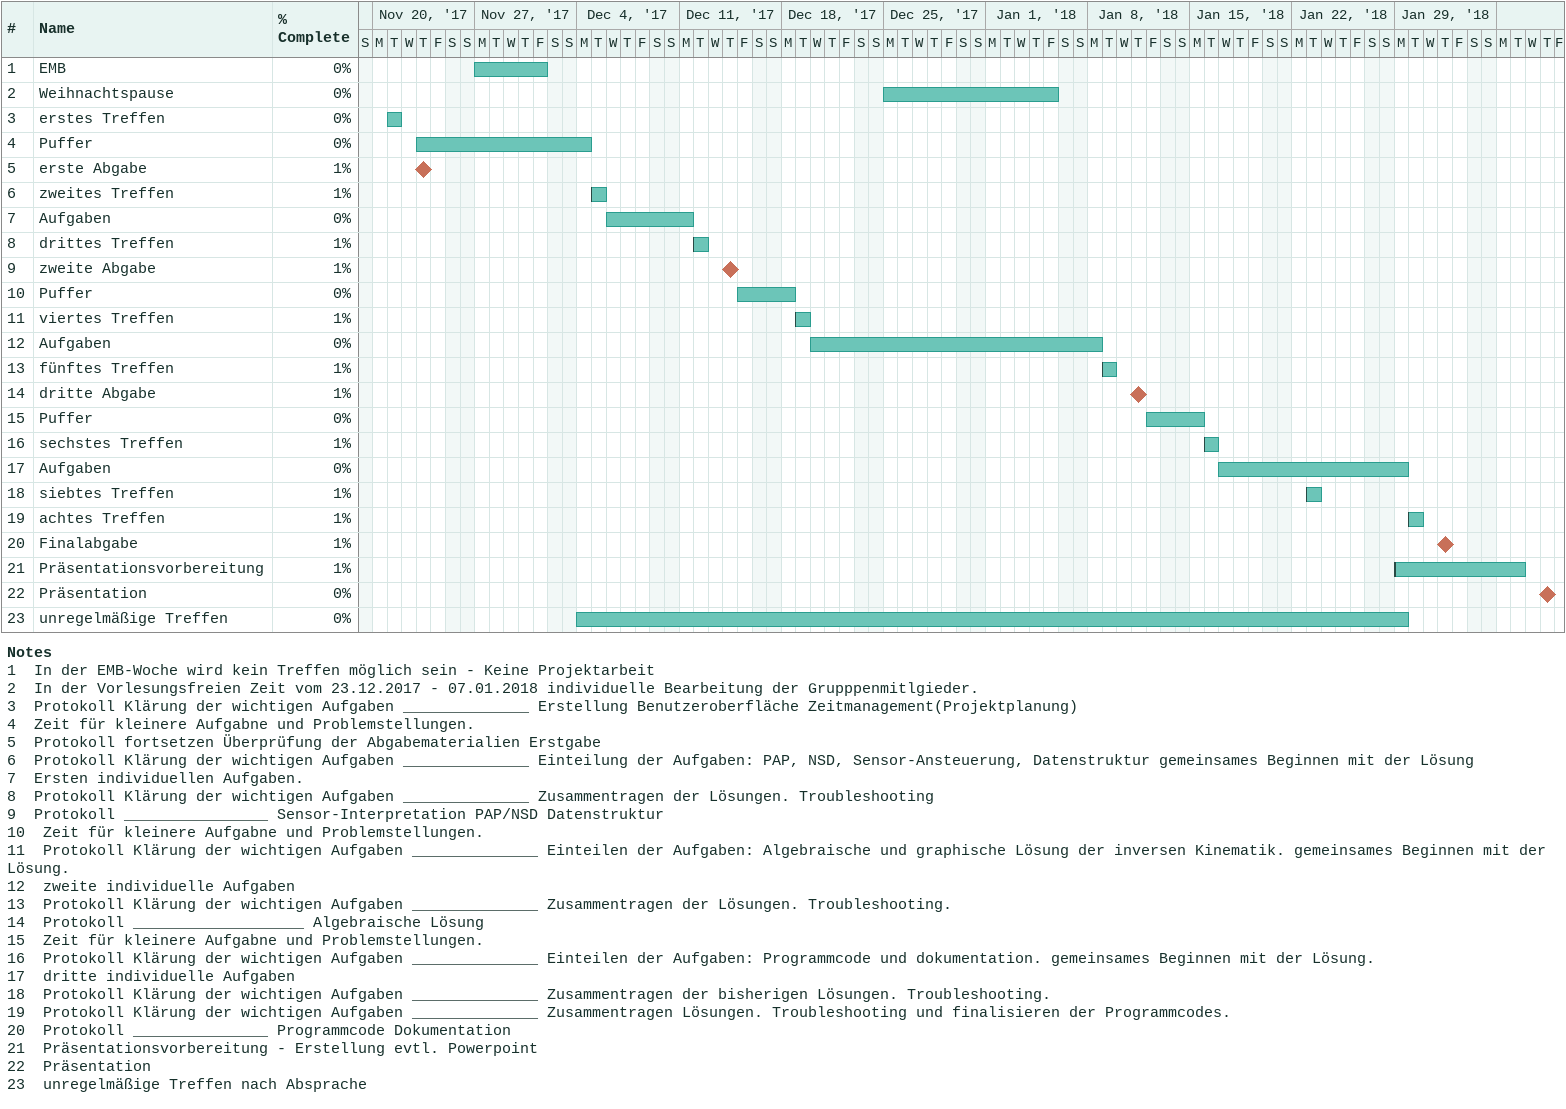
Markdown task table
| ID | Task | Start | Finish | % complete |
|---|---|---|---|---|
| 1 | EMB | 2017-11-27 | 2017-12-01 | 0 |
| 2 | Weihnachtspause | 2017-12-25 | 2018-01-05 | 0 |
| 3 | erstes Treffen | 2017-11-21 | 2017-11-21 | 0 |
| 4 | Puffer | 2017-11-23 | 2017-12-04 | 0 |
| 5 | erste Abgabe (milestone) | 2017-11-23 | 2017-11-23 | 1 |
| 6 | zweites Treffen | 2017-12-05 | 2017-12-05 | 1 |
| 7 | Aufgaben | 2017-12-06 | 2017-12-11 | 0 |
| 8 | drittes Treffen | 2017-12-12 | 2017-12-12 | 1 |
| 9 | zweite Abgabe (milestone) | 2017-12-14 | 2017-12-14 | 1 |
| 10 | Puffer | 2017-12-15 | 2017-12-18 | 0 |
| 11 | viertes Treffen | 2017-12-19 | 2017-12-19 | 1 |
| 12 | Aufgaben | 2017-12-20 | 2018-01-08 | 0 |
| 13 | fünftes Treffen | 2018-01-09 | 2018-01-09 | 1 |
| 14 | dritte Abgabe (milestone) | 2018-01-11 | 2018-01-11 | 1 |
| 15 | Puffer | 2018-01-12 | 2018-01-15 | 0 |
| 16 | sechstes Treffen | 2018-01-16 | 2018-01-16 | 1 |
| 17 | Aufgaben | 2018-01-17 | 2018-01-29 | 0 |
| 18 | siebtes Treffen | 2018-01-23 | 2018-01-23 | 1 |
| 19 | achtes Treffen | 2018-01-30 | 2018-01-30 | 1 |
| 20 | Finalabgabe (milestone) | 2018-02-01 | 2018-02-01 | 1 |
| 21 | Präsentationsvorbereitung | 2018-01-29 | 2018-02-06 | 1 |
| 22 | Präsentation (milestone) | 2018-02-08 | 2018-02-08 | 0 |
| 23 | unregelmäßige Treffen | 2017-12-04 | 2018-01-29 | 0 |

Notes
- 1: In der EMB-Woche wird kein Treffen möglich sein - Keine Projektarbeit
- 2: In der Vorlesungsfreien Zeit vom 23.12.2017 - 07.01.2018 individuelle Bearbeitung der Grupppenmitlgieder.
- 3: Protokoll Klärung der wichtigen Aufgaben ______________ Erstellung Benutzeroberfläche Zeitmanagement(Projektplanung)
- 4: Zeit für kleinere Aufgabne und Problemstellungen.
- 5: Protokoll fortsetzen Überprüfung der Abgabematerialien Erstgabe
- 6: Protokoll Klärung der wichtigen Aufgaben ______________ Einteilung der Aufgaben: PAP, NSD, Sensor-Ansteuerung, Datenstruktur gemeinsames Beginnen mit der Lösung
- 7: Ersten individuellen Aufgaben.
- 8: Protokoll Klärung der wichtigen Aufgaben ______________ Zusammentragen der Lösungen. Troubleshooting
- 9: Protokoll ________________ Sensor-Interpretation PAP/NSD Datenstruktur
- 10: Zeit für kleinere Aufgabne und Problemstellungen.
- 11: Protokoll Klärung der wichtigen Aufgaben ______________ Einteilen der Aufgaben: Algebraische und graphische Lösung der inversen Kinematik. gemeinsames Beginnen mit der Lösung.
- 12: zweite individuelle Aufgaben
- 13: Protokoll Klärung der wichtigen Aufgaben ______________ Zusammentragen der Lösungen. Troubleshooting.
- 14: Protokoll ___________________ Algebraische Lösung
- 15: Zeit für kleinere Aufgabne und Problemstellungen.
- 16: Protokoll Klärung der wichtigen Aufgaben ______________ Einteilen der Aufgaben: Programmcode und dokumentation. gemeinsames Beginnen mit der Lösung.
- 17: dritte individuelle Aufgaben
- 18: Protokoll Klärung der wichtigen Aufgaben ______________ Zusammentragen der bisherigen Lösungen. Troubleshooting.
- 19: Protokoll Klärung der wichtigen Aufgaben ______________ Zusammentragen Lösungen. Troubleshooting und finalisieren der Programmcodes.
- 20: Protokoll _______________ Programmcode Dokumentation
- 21: Präsentationsvorbereitung - Erstellung evtl. Powerpoint
- 22: Präsentation
- 23: unregelmäßige Treffen nach Absprache
